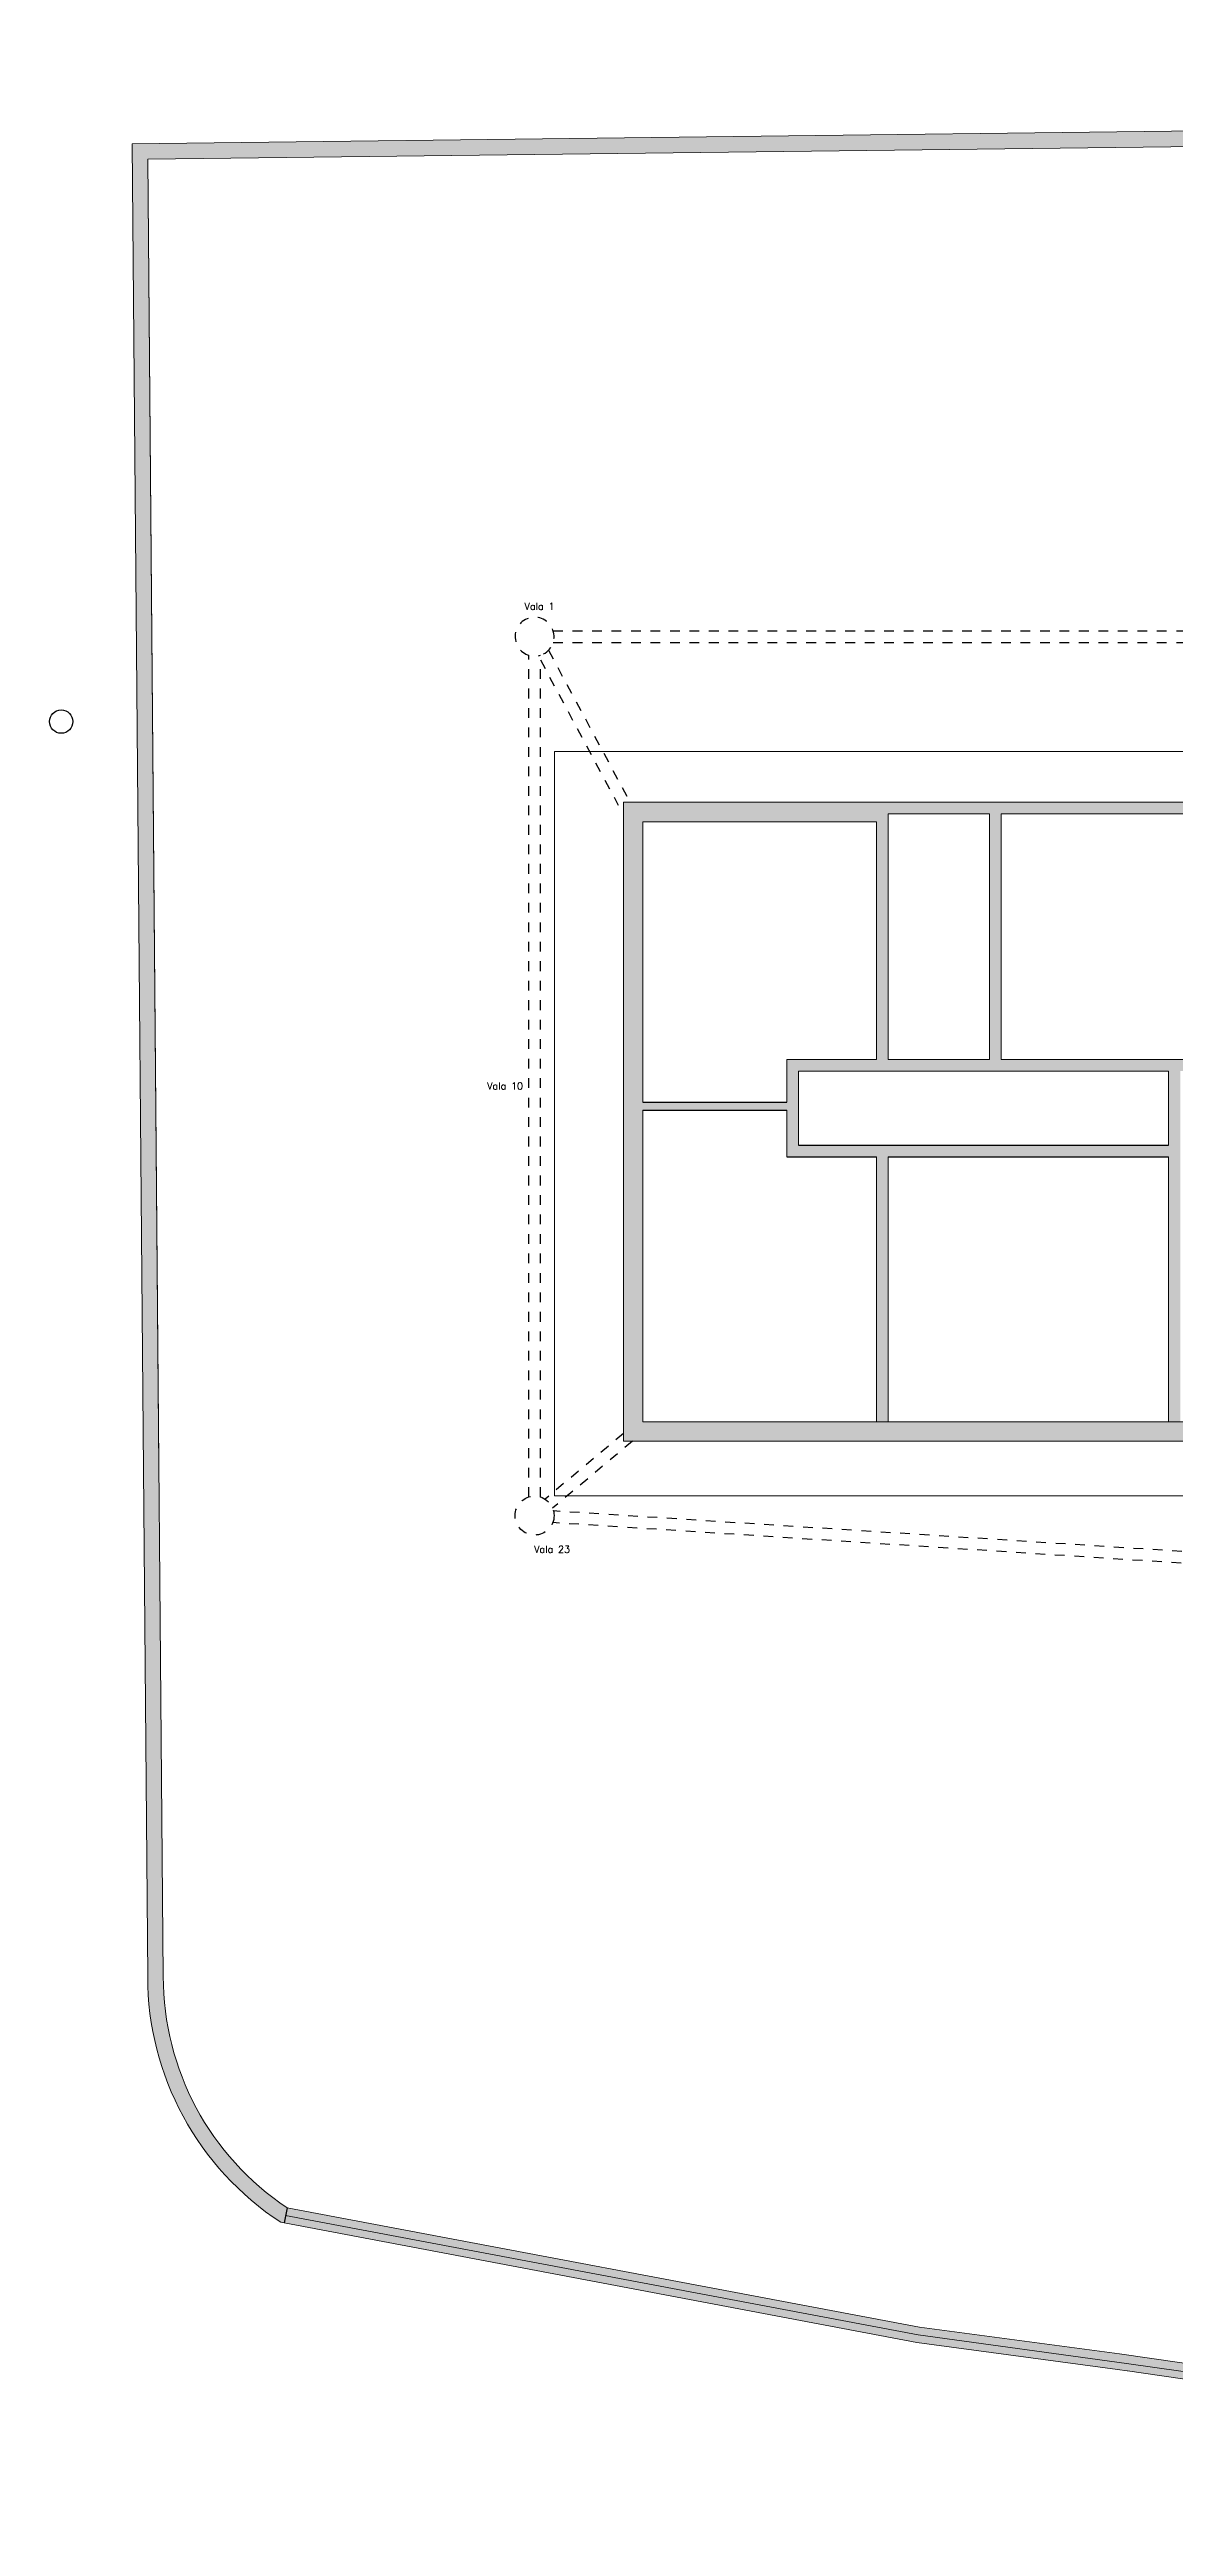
# Model space of a CAD drawing. Extents: x 0 to 11638, y -6007 to 0.
# Drawn here: x 10313.46 to 10327.9, y -5599.76 to -5567.98 of the extents above; entities that cross this region are included whole.
import ezdxf

# ---------------------------------------------------------------- set-up
doc = ezdxf.new("R2010")
doc.units = 0
doc.linetypes.add('DASHED', pattern=[0.25, 0.125, -0.125])
doc.layers.get('0').update_dxf_attribs({"linetype": 'CONTINUOUS'})
for name, color, linetype, lineweight in [('ARQ - Alvenaria Alta', 251, 'CONTINUOUS', 13), ('ARQ - Alvenaria Média-Baixa', 252, 'CONTINUOUS', 20), ('ARQ - Grades', 1, 'CONTINUOUS', 15), ('ARQ - Guias Calçadas Sarjetas', 254, 'CONTINUOUS', 20), ('Elétrica', 30, 'CONTINUOUS', 20)]:
    doc.layers.add(name, color=color, linetype=linetype, lineweight=lineweight)
doc.layers.add('ARQ - Cotas', color=1, linetype='CONTINUOUS')
doc.layers.add('ARQ - Desnível Terreno', color=14, linetype='CONTINUOUS')
doc.styles.add('ROMANS', font='romans.shx', dxfattribs={"height": 0.3})

msp = doc.modelspace()

# ---------------------------------------------------------------- hatches: boundary and pattern name
at = {"layer": 'ARQ - Alvenaria Alta', "lineweight": -2}
h = msp.add_hatch(color=7, dxfattribs=at)
h.dxf.hatch_style = 1
h.paths.add_polyline_path([(10332.32362859585, -5578.786241707431), (10331.52362859585, -5578.786241707432), (10331.52362859585, -5577.936241707432), (10331.37362859585, -5577.936241707432), (10331.37362859585, -5578.786241707432), (10329.62362859586, -5578.786241707432), (10329.62362859586, -5579.586241707442), (10328.82362859586, -5579.586241707442), (10328.82362859586, -5577.636241707441), (10320.82362859586, -5577.636241707438), (10320.82362859586, -5585.836241707413), (10331.82362859586, -5585.836241707433), (10331.82362859586, -5585.586241707432), (10331.52656108663, -5585.586241707433), (10321.07362859586, -5585.586241707431), (10321.07362859586, -5581.58624170743), (10322.92362859586, -5581.58624170743), (10322.92362859586, -5582.18624170743), (10324.07362859586, -5582.18624170743), (10324.07362859586, -5585.586241707432), (10324.22362859586, -5585.586241707432), (10324.22362859586, -5582.18624170743), (10327.82362859586, -5582.186241707431), (10327.82362859586, -5585.586241707432), (10327.97362859586, -5585.586241707432), (10327.97362859586, -5581.086241707442), (10331.37362859585, -5581.086241707443), (10331.37362859585, -5581.486241707432), (10331.52362859585, -5581.486241707432), (10331.52362859585, -5581.386241707432), (10332.32362859585, -5581.386241707432)])
h.paths.add_polyline_path([(10331.37362859585, -5580.936241707432), (10330.17362859586, -5580.936241707442), (10330.17362859586, -5579.586241707442), (10329.77362859586, -5579.586241707442), (10329.77362859586, -5578.936241707433), (10332.17362859585, -5578.936241707431), (10332.17362859585, -5580.936241707432)], flags=16)
h.paths.add_polyline_path([(10330.02362859586, -5580.936241707442), (10328.82362859586, -5580.936241707441), (10328.82362859586, -5579.736241707442), (10330.02362859586, -5579.736241707442)], flags=16)
h.paths.add_polyline_path([(10328.67362859586, -5580.936241707441), (10325.67362859586, -5580.936241707441), (10325.67362859586, -5577.786241707441), (10328.67362859586, -5577.786241707443)], flags=16)
h.paths.add_polyline_path([(10327.82362859586, -5581.086241707442), (10327.82362859586, -5582.036241707431), (10323.07362859586, -5582.036241707431), (10323.07362859586, -5581.08624170744)], flags=16)
h.paths.add_polyline_path([(10325.52362859586, -5580.936241707441), (10324.22362859586, -5580.936241707441), (10324.22362859586, -5577.78624170744), (10325.52362859586, -5577.786241707441)], flags=16)
h.paths.add_polyline_path([(10324.07362859586, -5580.936241707441), (10322.92362859586, -5580.93624170744), (10322.92362859586, -5581.48624170743), (10321.07362859586, -5581.48624170743), (10321.07362859586, -5577.88624170744), (10324.07362859586, -5577.88624170744)], flags=16)
h.paths.add_polyline_path([(10331.52362859585, -5582.306241707432), (10331.37362859586, -5582.306241707432), (10331.37362859586, -5585.586241707433), (10331.42656108663, -5585.586241707433), (10331.42656108663, -5584.386241707434), (10331.82362859586, -5584.386241707434), (10331.82362859586, -5584.236241707433), (10331.52362859586, -5584.236241707433), (10331.52362859586, -5583.186241707434), (10331.82362859586, -5583.186241707434), (10331.82362859586, -5583.036241707434), (10331.52362859585, -5583.036241707434)], flags=17)
h.paths.add_polyline_path([(10342.62362859586, -5580.93624170744), (10341.47362859586, -5580.936241707441), (10341.47362859586, -5577.88624170744), (10344.47362859585, -5577.88624170744), (10344.47362859585, -5585.586241707432), (10333.82362859586, -5585.586241707433), (10333.82362859586, -5585.836241707433), (10344.72362859585, -5585.836241707432), (10344.72362859585, -5577.636241707441), (10336.82362859585, -5577.636241707444), (10336.82362859585, -5577.936241707432), (10336.97362859585, -5577.936241707432), (10336.97362859585, -5577.786241707441), (10339.87362859586, -5577.786241707439), (10339.87362859586, -5580.936241707441), (10336.97362859585, -5580.936241707441), (10336.97362859585, -5578.636241707431), (10336.82362859585, -5578.636241707432), (10336.82362859585, -5578.786241707432), (10334.67362859585, -5578.786241707432), (10334.67362859585, -5579.886241707432), (10333.47362859585, -5579.886241707431), (10333.47362859585, -5579.786241707432), (10333.32362859585, -5579.786241707432), (10333.32362859585, -5581.386241707432), (10334.12362859585, -5581.386241707432), (10334.12362859585, -5581.486241707432), (10334.27362859585, -5581.486241707432), (10334.27362859585, -5581.086241707444), (10337.57362859585, -5581.08624170744), (10337.57362859585, -5585.586241707433), (10337.72362859585, -5585.586241707433), (10337.72362859585, -5582.186241707431), (10341.32362859585, -5582.18624170743), (10341.32362859585, -5585.586241707433), (10341.47362859585, -5585.586241707433), (10341.47362859585, -5582.18624170743), (10342.62362859586, -5582.18624170743), (10342.62362859586, -5581.58624170743), (10344.47362859585, -5581.58624170743), (10344.47362859585, -5581.48624170743), (10342.62362859586, -5581.48624170743)])
h.paths.add_polyline_path([(10333.47362859585, -5580.936241707432), (10333.47362859585, -5579.98624170743), (10334.67362859585, -5579.986241707433), (10334.67362859585, -5580.936241707441), (10334.27362859585, -5580.936241707441)], flags=16)
h.paths.add_polyline_path([(10334.82362859585, -5580.936241707441), (10334.82362859585, -5578.936241707431), (10336.82362859585, -5578.936241707435), (10336.82362859585, -5580.93624170744)], flags=16)
h.paths.add_polyline_path([(10337.72362859585, -5581.08624170744), (10342.47362859586, -5581.08624170744), (10342.47362859586, -5582.036241707431), (10337.72362859585, -5582.036241707431)], flags=16)
h.paths.add_polyline_path([(10340.02362859586, -5580.936241707441), (10340.02362859586, -5577.786241707437), (10341.32362859586, -5577.786241707437), (10341.32362859586, -5580.936241707441)], flags=16)
h.paths.add_polyline_path([(10331.62362859585, -5576.986241707433), (10331.37362859585, -5576.986241707433), (10331.37362859585, -5577.236241707431), (10331.52362859585, -5577.236241707431), (10331.52362859585, -5577.136241707433), (10331.62362859585, -5577.136241707433)])
h.paths.add_polyline_path([(10334.42362859585, -5575.736241707428), (10332.52362859585, -5575.736241707432), (10332.52362859585, -5576.986241707433), (10332.42362859585, -5576.986241707433), (10332.42362859585, -5577.136241707433), (10332.52362859585, -5577.136241707433), (10332.52362859585, -5577.586241707432), (10333.32362859585, -5577.586241707432), (10333.32362859585, -5579.086241707432), (10333.47362859585, -5579.086241707432), (10333.47362859584, -5577.136241707433), (10334.42362859585, -5577.136241707433)])
h.paths.add_polyline_path([(10332.67362859585, -5575.886241707433), (10334.27362859585, -5575.886241707432), (10334.27362859585, -5576.98624170743), (10333.32362859585, -5576.986241707433), (10333.32362859585, -5577.436241707431), (10332.67362859585, -5577.436241707431)], flags=16)
at = {"layer": 'ARQ - Alvenaria Média-Baixa', "lineweight": -2}
h = msp.add_hatch(color=256, dxfattribs=at)
h.dxf.hatch_style = 1
h.paths.add_polyline_path([(10316.50694034616, -5595.673412579467), (10316.48836002458, -5595.771671279436), (10324.60828465686, -5597.305292920899), (10327.1781903416, -5597.659949261506), (10327.19430289343, -5597.54982224454), (10324.62440945492, -5597.206570442732)])
h.paths.add_polyline_path([(10324.60828465686, -5597.305292920899), (10316.48836002458, -5595.771671279436), (10316.47011267079, -5595.868169138864), (10324.59253024153, -5597.40408535378), (10327.16512588952, -5597.749242946971), (10327.1781903416, -5597.659949261506)])
h = msp.add_hatch(color=256, dxfattribs=at)
h.dxf.hatch_style = 1
h.paths.add_polyline_path([(10329.11748642083, -5597.827158284326), (10327.19430289343, -5597.54982224454), (10324.62440945492, -5597.206570442732), (10316.50694034616, -5595.673412579467), (10316.48836002458, -5595.771671279436), (10324.60828465686, -5597.305292920899), (10327.28072076974, -5597.674098833866), (10330.73924445587, -5598.161817846563), (10331.76937438709, -5598.291939007776), (10331.78190633469, -5598.192727363856), (10330.75264355298, -5598.062715736886)])
h.paths.add_polyline_path([(10327.28072076974, -5597.674098833866), (10324.60828465686, -5597.305292920899), (10316.48836002458, -5595.771671279436), (10316.47011267079, -5595.868169138864), (10324.59253024153, -5597.40408535378), (10327.16750438924, -5597.749562063285), (10327.29460673675, -5597.76815825538), (10329.09068791669, -5598.026898103078), (10330.7256322499, -5598.260893037335), (10331.7568424395, -5598.391150651699), (10331.76937438709, -5598.291939007776), (10330.73924445587, -5598.161817846563)])
at = {"layer": 'ARQ - Cotas', "lineweight": -2}
h = msp.add_hatch(color=7, dxfattribs=at)
h.dxf.hatch_style = 1
edge = h.paths.add_edge_path()
edge.add_line((10413.80132015343, -5568.177863943681), (10413.80132015343, -5599.764141897406))
edge.add_line((10413.80132015343, -5599.764141897406), (10414.00132015343, -5599.764141897406))
edge.add_line((10414.00132015343, -5599.764141897406), (10414.00132015343, -5567.975418644032))
edge.add_line((10414.00132015343, -5567.975418644032), (10314.51689019416, -5569.184418840689))
edge.add_line((10314.51689019416, -5569.184418840689), (10314.71689019416, -5592.706879376955))
edge.add_arc((10318.47922397124, -5592.706879376955), 3.762333777083767, 180, 236.9356636005083)
edge.add_line((10316.42656833068, -5595.859935080784), (10316.47011267079, -5595.868169138864))
edge.add_line((10316.47011267079, -5595.868169138864), (10316.50694034616, -5595.673412579465))
edge.add_arc((10318.47922397124, -5592.706879376955), 3.562333777083084, 179.9865117259979, 236.382267327301, ccw=False)
edge.add_line((10314.91689029287, -5592.7060407509), (10314.7185772113, -5569.381982575627))
edge.add_line((10314.7185772113, -5569.381982575627), (10413.80132015343, -5568.177863943681))
h.paths.add_polyline_path([(10413.88944441498, -5598.012588779122), (10413.88944441498, -5597.918880524294)], flags=16)

# ---------------------------------------------------------------- linework, layer by layer
at = {"lineweight": -2}
for p, q in [((10320.63862859586, -5585.836241707433), (10320.63862859586, -5585.836241707433)), ((10316.50694034616, -5595.673412579467), (10316.47011267079, -5595.868169138868))]:
    msp.add_line(p, q, dxfattribs=at)
at = {"layer": 'ARQ - Alvenaria Alta'}
for p, q in [((10414.00132015343, -5567.975418644032), (10314.51689019416, -5569.184418840689)), ((10413.80132015343, -5568.177863943681), (10314.7185772113, -5569.381982575627)), ((10314.51689019416, -5569.184418840689), (10314.71689019416, -5592.706879376955)), ((10314.7185772113, -5569.381982575627), (10314.91688296528, -5592.705178936046)), ((10314.86141424783, -5586.181375349799), (10314.7185772113, -5569.381982575626)), ((10322.92362859586, -5581.48624170743), (10322.92362859586, -5580.93624170744)), ((10323.07362859586, -5582.036241707431), (10323.07362859586, -5581.086241707442)), ((10327.82362859586, -5582.036241707431), (10327.82362859586, -5581.086241707442)), ((10322.92362859586, -5582.18624170743), (10322.92362859586, -5581.58624170743)), ((10324.07362859586, -5585.586241707432), (10324.07362859586, -5582.18624170743)), ((10324.22362859586, -5585.586241707432), (10324.22362859586, -5582.186241707431)), ((10327.82362859586, -5585.586241707432), (10327.82362859586, -5582.18624170743)), ((10316.47011267079, -5595.868169138864), (10316.42656833068, -5595.859935080784))]:
    msp.add_line(p, q, dxfattribs=at)
at = {"layer": 'ARQ - Alvenaria Alta', "ltscale": 0.01, "transparency": 33554684}
for p, q in [((10328.82362859586, -5577.636241707441), (10320.82362859586, -5577.636241707438)), ((10320.82362859586, -5585.836241707433), (10320.82362859586, -5577.636241707439)), ((10324.07362859586, -5577.88624170744), (10321.07362859586, -5577.88624170744)), ((10321.07362859586, -5581.48624170743), (10321.07362859586, -5577.886241707439)), ((10324.07362859586, -5580.936241707439), (10324.07362859586, -5577.886241707441)), ((10325.52362859586, -5577.786241707441), (10324.22362859586, -5577.78624170744)), ((10324.22362859586, -5580.936241707441), (10324.22362859586, -5577.786241707439)), ((10325.52362859586, -5580.936241707441), (10325.52362859586, -5577.78624170744)), ((10328.67362859586, -5577.786241707443), (10325.67362859586, -5577.786241707441)), ((10325.67362859586, -5580.936241707441), (10325.67362859586, -5577.78624170744)), ((10324.07362859586, -5580.936241707441), (10322.92362859586, -5580.93624170744)), ((10327.82362859586, -5581.086241707442), (10323.07362859586, -5581.08624170744)), ((10325.52362859586, -5580.936241707441), (10324.22362859586, -5580.936241707441)), ((10328.67362859586, -5580.936241707441), (10325.67362859586, -5580.936241707441)), ((10321.07362859586, -5585.586241707433), (10321.07362859586, -5581.58624170743)), ((10331.82362859586, -5585.586241707433), (10321.07362859586, -5585.586241707431)), ((10331.82362859586, -5585.836241707433), (10320.82362859586, -5585.836241707413))]:
    msp.add_line(p, q, dxfattribs=at)
at = {"layer": 'ARQ - Alvenaria Alta', "lineweight": -2}
for p, q in [((10321.07362859586, -5581.48624170743), (10322.92362859586, -5581.48624170743)), ((10321.07362859586, -5581.58624170743), (10322.92362859586, -5581.58624170743)), ((10323.07362859586, -5582.036241707431), (10327.82362859586, -5582.036241707431)), ((10322.92362859586, -5582.18624170743), (10324.07362859586, -5582.18624170743)), ((10324.22362859586, -5582.18624170743), (10327.82362859586, -5582.186241707431))]:
    msp.add_line(p, q, dxfattribs=at)
at = {"layer": 'ARQ - Alvenaria Alta'}
for radius, end in [(3.762333777083747, 236.9356636005448), (3.562333777083747, 236.3822673272918)]:
    msp.add_arc((10318.47922397124, -5592.706879376955), radius, 180, end, dxfattribs=at)
at = {"layer": 'ARQ - Alvenaria Média-Baixa', "linetype": 'DASHED'}
msp.add_line((10327.1675043893, -5597.749562063293), (10327.29460673675, -5597.76815825538), dxfattribs=at)
at = {"layer": 'ARQ - Alvenaria Média-Baixa'}
for points in [[(10316.50694034616, -5595.673412579467), (10324.62440945492, -5597.206570442732), (10327.19430289343, -5597.54982224454)], [(10316.47011267079, -5595.868169138864), (10324.59253024153, -5597.40408535378), (10327.16512588952, -5597.749242946971)], [(10327.19430289343, -5597.54982224454), (10329.11748642083, -5597.827158284326)], [(10327.29460673675, -5597.76815825538), (10329.09068791669, -5598.026898103078)]]:
    msp.add_lwpolyline(points, dxfattribs=at)
at = {"layer": 'ARQ - Desnível Terreno', "linetype": 'DASHED', "lineweight": -2}
for p, q in [((10319.86283981603, -5575.685966170375), (10320.88972403399, -5577.600796072177)), ((10319.92251924161, -5575.436241707431), (10338.21014379564, -5575.436241707431)), ((10319.92251924161, -5575.586241707433), (10338.21014379564, -5575.586241707431)), ((10319.60903444126, -5586.55235106168), (10319.60903444126, -5575.749726507787)), ((10319.75903444126, -5586.55235106168), (10319.75903444126, -5575.809787855096)), ((10319.75903444126, -5575.809787855099), (10320.75753315774, -5577.671687342701)), ((10320.82362859586, -5585.738405456572), (10319.81869326092, -5586.580201101638)), ((10320.94042547658, -5585.836241707413), (10319.91501432645, -5586.695189154645)), ((10330.24046144645, -5587.396058114489), (10319.92684930255, -5586.731330037668)), ((10330.23081373456, -5587.545747531798), (10319.91720159067, -5586.881019454981))]:
    msp.add_line(p, q, dxfattribs=at)
msp.add_circle((10319.68403444126, -5586.790835862036), 0.25, dxfattribs=at)
msp.add_arc((10319.68403444126, -5575.511241707431), 0.25, 297.5423968760919, 287.4576031237211, dxfattribs=at)
at = {"layer": 'ARQ - Grades'}
for points in [[(10316.48838132673, -5595.771675302803), (10324.60828465686, -5597.305292920899), (10327.28072076974, -5597.674098833866)], [(10327.28072076974, -5597.674098833866), (10330.73924445587, -5598.161817846563), (10331.7693743871, -5598.291939007776)]]:
    msp.add_lwpolyline(points, dxfattribs=at)
at = {"layer": 'ARQ - Guias Calçadas Sarjetas', "ltscale": 0.01, "transparency": 33554684}
for p, q in [((10319.93862859586, -5586.536241707432), (10319.93862859586, -5576.986241707434)), ((10328.67362859586, -5576.986241707435), (10319.93862859586, -5576.986241707435)), ((10331.67362859586, -5586.536241707432), (10319.93862859586, -5586.536241707434))]:
    msp.add_line(p, q, dxfattribs=at)
at = {"layer": 'Elétrica', "lineweight": -2}
msp.add_circle((10313.60690884179, -5576.60060026905), 0.15, dxfattribs=at)

# ---------------------------------------------------------------- texts
at = {"layer": 'ARQ - Desnível Terreno', "linetype": 'ByBlock', "char_height": 0.09, "style": 'ROMANS'}
for s, insert, attachment_point in [('Vala 1', (10319.94087577646, -5575.077837826139), 3), ('Vala 10', (10319.07362692442, -5581.233116657966), 1), ('Vala 23', (10319.67695414039, -5587.178113048166), 1)]:
    msp.add_mtext_dynamic_manual_height_columns(s, width=1.972062006687701, gutter_width=18, heights=[0], dxfattribs=dict(at, insert=insert, attachment_point=attachment_point))

doc.saveas('drawing.dxf')
